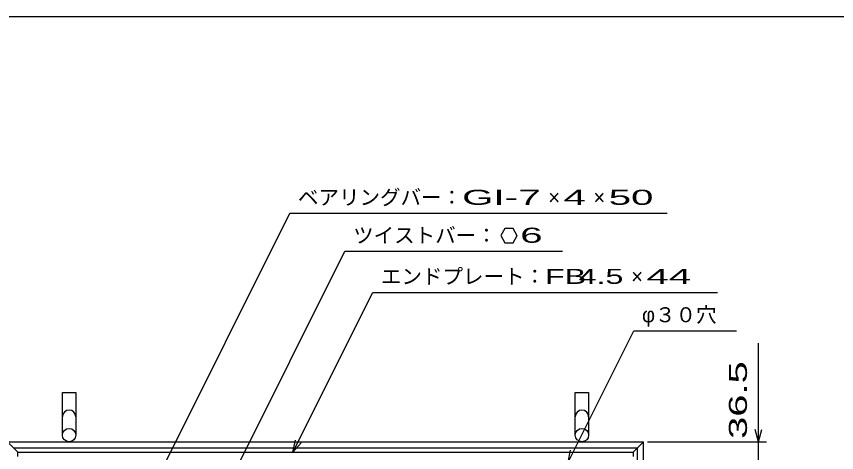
# Model space of a CAD drawing. Units: millimetres, scale not verified. Extents: x -1456 to 1385, y -1026 to 843.
# Drawn here: x -981 to -182, y 418 to 843 of the extents above; entities that cross this region are included whole.
import ezdxf
from ezdxf.enums import TextEntityAlignment as Align

# ---------------------------------------------------------------- set-up
doc = ezdxf.new("R2010")
doc.units = ezdxf.units.MM
doc.header["$LTSCALE"] = 8
doc.linetypes.add('DASHED', pattern=[7.5, 6, -1.5])
for name, color, linetype, lineweight in [('0_2', 150, 'Continuous', 25), ('16', 3, 'Continuous', 25), ('19', 6, 'Continuous', 25), ('22', 4, 'Continuous', 25)]:
    doc.layers.add(name, color=color, linetype=linetype, lineweight=lineweight)
doc.styles.add('ベクトル', font='')
doc.styles.get('ベクトル').set_extended_font_data('ベクトル')

msp = doc.modelspace()

# ---------------------------------------------------------------- linework, layer by layer
at = {"layer": '0_2'}
msp.add_line((-1383.2, 842.8), (1384.8, 842.8), dxfattribs=at)
at = {"layer": '16'}
for p, q in [((-980, 418.5), (-380, 418.5)), ((-980, 414), (-980, 418.5)), ((-380, 418.5), (-380, 414))]:
    msp.add_line(p, q, dxfattribs=at)
at = {"layer": '19'}
for p, q in [((-936.5, 435), (-936.5, 476.62)), ((-936.5, 476.62), (-923.5, 476.62)), ((-923.5, 476.62), (-923.5, 435)), ((-436.5, 435), (-436.5, 476.62)), ((-436.5, 476.62), (-423.5, 476.62)), ((-423.5, 476.62), (-423.5, 435)), ((-990, 428.5), (-370, 428.5)), ((-370, -191.5), (-370, 428.5)), ((-984, 422.5), (-376, 422.5)), ((-376, -185.5), (-376, 422.5))]:
    msp.add_line(p, q, dxfattribs=at)
at = {"layer": '19', "linetype": 'DASHED'}
for p, q in [((-980, 418.5), (-990, 428.5)), ((-380, 418.5), (-370, 428.5))]:
    msp.add_line(p, q, dxfattribs=at)
at = {"layer": '19'}
for centre in [(-930, 435), (-430, 435)]:
    msp.add_circle(centre, 6.5, dxfattribs=at)
for centre in [(-930, 452.84), (-430, 452.84)]:
    msp.add_arc(centre, 6.5, 0, 180, dxfattribs=at)
at = {"layer": '22'}
for p, q in [((-867.1, 346.5), (-714.85, 651)), ((-714.85, 651), (-346.85, 651)), ((-505.1, 636.212), (-509.1, 629.284)), ((-497.1, 636.212), (-505.1, 636.212)), ((-493.1, 629.2), (-497.1, 636.212)), ((-509.1, 629.284), (-505.1, 622.356)), ((-497.1, 622.356), (-493.1, 629.284)), ((-505.1, 622.356), (-497.1, 622.356)), ((-782.35, 371.5), (-661.1, 614)), ((-661.1, 614), (-449.1, 614)), ((-711.75, 418.5), (-634, 574)), ((-634, 574), (-298, 574)), ((-443.5, 408.6), (-379.5, 536.6)), ((-379.5, 536.6), (-279.5, 536.6)), ((-258, 428.5), (-258, 524.5)), ((-258, 428.5), (-261.2, 440.5)), ((-258, 428.5), (-254.8, 440.5)), ((-711.75, 418.5), (-709.35, 430.18)), ((-711.75, 418.5), (-703.75, 427.3)), ((-366, 428.5), (-250, 428.5)), ((-258, 392), (-258, 428.5)), ((-443.5, 408.6), (-441.1, 420.28))]:
    msp.add_line(p, q, dxfattribs=at)

# ---------------------------------------------------------------- texts
at = {"layer": '22', "color": 2, "style": 'ベクトル'}
for s, p in [('ベアリングバー：', (-706.85, 666.6)), ('×', (-462.85, 666.6)), ('×', (-418.85, 666.6)), ('ツイストバー：', (-653.1, 629.6)), ('エンドプレート：', (-626, 589.6)), ('×', (-382, 589.6)), ('φ３０穴', (-371.5, 552.2))]:
    msp.add_text(s, height=14.66, dxfattribs=at).set_placement(p, align=Align.MIDDLE_LEFT)
for s, width, p in [('GI-', 2, (-546.85, 666.6)), (' 7 ', 2, (-502.85, 666.6)), (' 4 ', 2, (-458.85, 666.6)), (' 50 ', 2, (-414.85, 666.6)), (' 6 ', 2, (-501.1, 629.684)), ('FB', 1.6, (-466, 589.6)), (' 4.5 ', 1.6, (-442, 589.6)), (' 44 ', 2, (-378, 589.6))]:
    msp.add_text(s, height=14.66, dxfattribs=dict(at, width=width)).set_placement(p, align=Align.MIDDLE_LEFT)
at = {"layer": '22', "color": 2, "style": 'ベクトル', "width": 1.65}
msp.add_text(' 36.5 ', height=17.6, rotation=90, dxfattribs=at).set_placement((-278, 420.5), align=Align.MIDDLE_LEFT)

doc.saveas('drawing.dxf')
